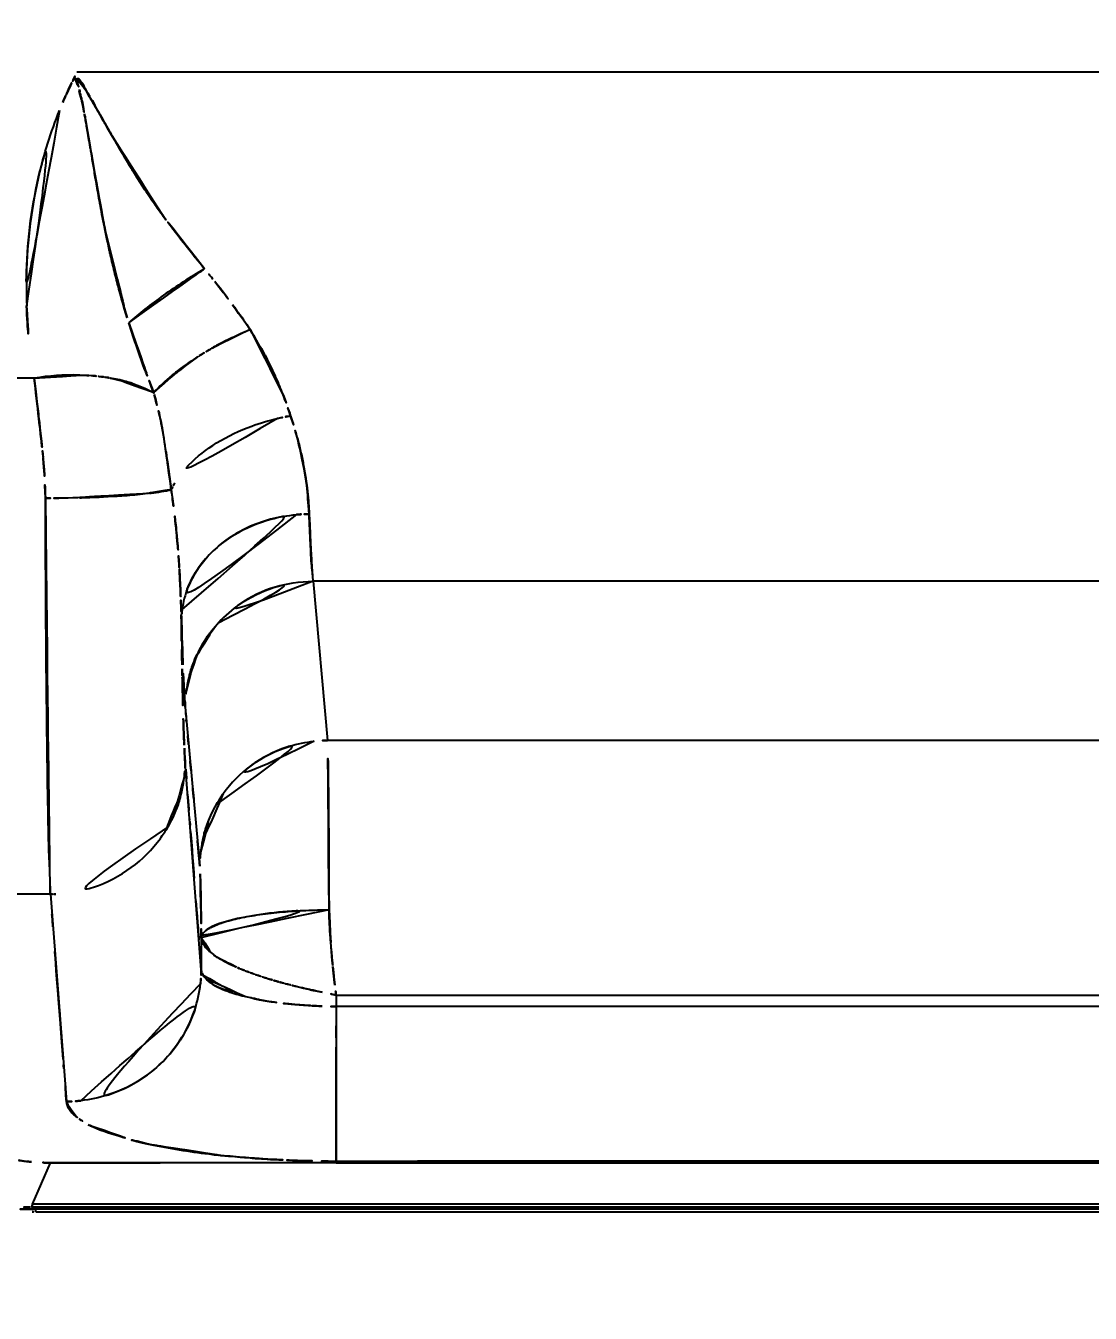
# Model space of a CAD drawing. Extents: x 16296660632 to 16296668616, y -37409619871 to -37409616241.
# Drawn here: x 16296666283.94 to 16296666307.7, y -37409616834.05 to -37409616805.33 of the extents above; entities that cross this region are included whole.
import ezdxf

# ---------------------------------------------------------------- set-up
doc = ezdxf.new("R2010")
doc.units = 0
doc.header["$LTSCALE"] = 10
doc.header["$MEASUREMENT"] = 0
doc.header["$PDMODE"] = 3
doc.header["$PDSIZE"] = -10
doc.layers.get('0').update_dxf_attribs({"linetype": 'CONTINUOUS'})
doc.layers.get('DEFPOINTS').update_dxf_attribs({"linetype": 'CONTINUOUS'})
doc.styles.add('Daelim Dimension', font='')
doc.styles.get('Daelim Dimension').set_extended_font_data('나눔고딕')
doc.dimstyles.new('DEFAULT', dxfattribs={"dimscale": 2, "dimtxt": 2, "dimasz": 2, "dimexe": 0, "dimexo": 2, "dimgap": 1, "dimtad": 1, "dimdec": 1, "dimzin": 9, "dimdsep": 46, "dimtxsty": 'Daelim Dimension', "dimcen": 0.5, "dimclrd": 252, "dimclre": 252, "dimclrt": 3, "dimadec": 1, "dimazin": 0, "dimtfac": 1, "dimtdec": 1, "dimtix": 1, "dimtmove": 0, "dimatfit": 3, "dimfxl": 1, "dimtolj": 1, "dimtzin": 1, "dimlwd": 9, "dimlwe": 9, "dimarcsym": 0})

# ---------------------------------------------------------------- blocks, each defined once
blk = doc.blocks.new('*D16')
at = {"color": 5, "lineweight": 9, "transparency": 16777216}
for p, q in [((16296666467.47109, -37409616640.80376), (16296666467.47109, -37409616937.17432)), ((16296666147.47109, -37409616641.1646), (16296666147.47109, -37409616937.17432)), ((16296666151.47109, -37409616937.17432), (16296666463.47109, -37409616937.17432))]:
    blk.add_line(p, q, dxfattribs=at)
at = {"color": 5, "transparency": 16777216}
for points in [[(16296666151.47109, -37409616936.50766), (16296666151.47109, -37409616937.84099), (16296666147.47109, -37409616937.17432)], [(16296666463.47109, -37409616936.50766), (16296666463.47109, -37409616937.84099), (16296666467.47109, -37409616937.17432)]]:
    blk.add_solid(points, dxfattribs=at)
at = {"layer": 'DEFPOINTS', "color": 0, "transparency": 16777216}
for p in [(16296666467.47109, -37409616636.80376), (16296666147.47109, -37409616637.1646), (16296666467.47109, -37409616937.17432)]:
    blk.add_point(p, dxfattribs=at)
at = {"color": 7, "transparency": 16777216, "insert": (16296666291.23105, -37409616918.8224), "char_height": 30, "attachment_point": 5, "style": 'Daelim Dimension'}
blk.add_mtext('\\A1;320', dxfattribs=at)

msp = doc.modelspace()

# ---------------------------------------------------------------- linework, layer by layer
at = {"linetype": 'Continuous'}
for p, q in [((16296666329.849939, -37409616806.36319), (16296666285.086201, -37409616806.36319)), ((16296666284.133841, -37409616813.190033), (16296666282.01775, -37409616813.190033)), ((16296666324.583429, -37409616817.722748), (16296666290.352659, -37409616817.722748)), ((16296666290.352659, -37409616817.722748), (16296666290.67742, -37409616821.273361)), ((16296666287.501591, -37409616820.530502), (16296666287.826349, -37409616824.081123)), ((16296666324.258671, -37409616821.273361), (16296666290.67742, -37409616821.273361)), ((16296666287.85906, -37409616826.388031), (16296666287.50069, -37409616821.763161)), ((16296666284.492319, -37409616824.703987), (16296666281.818501, -37409616824.703987)), ((16296666284.492319, -37409616824.703987), (16296666284.850691, -37409616829.328873)), ((16296666287.85906, -37409616825.667793), (16296666287.85906, -37409616826.388039)), ((16296666290.86739, -37409616826.953117), (16296666290.86743, -37409616830.660744)), ((16296666290.867399, -37409616826.953117), (16296666324.068661, -37409616826.953117)), ((16296666324.068701, -37409616827.206558), (16296666290.86743, -37409616827.206558)), ((16296666284.48567, -37409616830.696213), (16296666284.08882, -37409616831.620323)), ((16296666330.45042, -37409616830.696213), (16296666284.48567, -37409616830.696213)), ((16296666290.86743, -37409616830.660744), (16296666324.068661, -37409616830.660744)), ((16296666330.847269, -37409616831.620323), (16296666284.08882, -37409616831.620323)), ((16296666284.08882, -37409616831.620323), (16296666284.08882, -37409616831.686394)), ((16296666330.78441, -37409616831.686287), (16296666284.15168, -37409616831.686287)), ((16296666284.15168, -37409616831.686287), (16296666284.16658, -37409616831.734901)), ((16296666284.166149, -37409616831.794739), (16296666284.166149, -37409616831.734901)), ((16296666330.76973, -37409616831.734901), (16296666284.166361, -37409616831.734901)), ((16296666284.166281, -37409616831.790207), (16296666284.16626, -37409616831.794708)), ((16296666284.166281, -37409616831.794708), (16296666330.76981, -37409616831.794708))]:
    msp.add_line(p, q, dxfattribs=at)
for points, start_tangent, end_tangent in [([(16296666285.013281, -37409616806.506218), (16296666285.086201, -37409616806.36319)], (0.446630048, 0.894718727), (0.461795109, 0.886986627)), ([(16296666285.0305, -37409616806.474068), (16296666285.23855, -37409616806.702873)], (0.72901418, -0.684498594), (0.614249179, -0.789112125)), ([(16296666284.9396, -37409616806.661011), (16296666284.697241, -37409616807.215874)], (-0.427792013, -0.903877201), (-0.372499338, -0.928032458)), ([(16296666284.938101, -37409616806.660278), (16296666285.013281, -37409616806.506218)], (0.430432394, 0.902622819), (0.446630048, 0.894718727)), ([(16296666285.0156, -37409616806.504013), (16296666284.9396, -37409616806.661011)], (-0.443591439, -0.89622912), (-0.427792012, -0.903877201)), ([(16296666285.02043, -37409616806.491524), (16296666285.069139, -37409616806.524361), (16296666285.08831, -37409616806.554916), (16296666285.10351, -37409616806.598618), (16296666285.122, -37409616806.670097), (16296666285.14023, -37409616806.747063)], (0.931677105, -0.36328745), (0.224342162, -0.974510438)), ([(16296666285.29283, -37409616806.779411), (16296666285.24243, -37409616806.677803), (16296666285.183109, -37409616806.574638), (16296666285.112049, -37409616806.504883), (16296666285.02043, -37409616806.491524)], (-0.45708318, 0.889423952), (-0.994152193, -0.107988042)), ([(16296666285.188551, -37409616806.969307), (16296666285.0156, -37409616806.504013)], (-0.250422068, 0.968136761), (-0.450815463, 0.892617173)), ([(16296666285.14023, -37409616806.747063), (16296666285.149509, -37409616806.78804), (16296666285.158449, -37409616806.828812)], (0.224342162, -0.974510438), (0.211152977, -0.977453027)), ([(16296666285.23855, -37409616806.702873), (16296666285.294531, -37409616806.778214)], (0.614249179, -0.789112125), (0.578393708, -0.815757757)), ([(16296666284.768471, -37409616807.036591), (16296666284.938101, -37409616806.660278)], (0.391410049, 0.920216373), (0.430432394, 0.902622819)), ([(16296666285.158449, -37409616806.828812), (16296666285.174299, -37409616806.903938), (16296666285.187241, -37409616806.967377), (16296666285.187679, -37409616806.969543)], (0.211152978, -0.977453027), (0.198697954, -0.980060775)), ([(16296666285.187679, -37409616806.969543), (16296666285.20146, -37409616807.037842), (16296666285.21501, -37409616807.10627), (16296666285.22843, -37409616807.175407), (16296666285.242439, -37409616807.248917), (16296666285.25115, -37409616807.295212)], (0.198697954, -0.980060775), (0.184109088, -0.982905816)), ([(16296666285.234631, -37409616807.178543), (16296666285.194851, -37409616806.994186), (16296666285.188551, -37409616806.969307)], (-0.185223017, 0.982696512), (-0.250422068, 0.968136761)), ([(16296666285.59997, -37409616807.312263), (16296666285.55192, -37409616807.229263), (16296666285.50065, -37409616807.141113), (16296666285.448771, -37409616807.052406), (16296666285.396339, -37409616806.962967), (16296666285.3438, -37409616806.872559), (16296666285.29384, -37409616806.78138), (16296666285.29283, -37409616806.779411)], (-0.50033292, 0.865833107), (-0.45708318, 0.889423952)), ([(16296666285.294531, -37409616806.778214), (16296666285.3363, -37409616806.839363), (16296666285.428989, -37409616806.99189)], (0.578393708, -0.815757757), (0.493301243, -0.869858542)), ([(16296666285.428989, -37409616806.99189), (16296666285.60005, -37409616807.31221)], (0.493301243, -0.869858542), (0.469872324, -0.882734388)), ([(16296666284.697241, -37409616807.215874), (16296666284.23035, -37409616808.699013), (16296666283.956181, -37409616810.963341), (16296666283.961519, -37409616811.57476)], (-0.372499338, -0.928032458), (0.03512285, -0.999383002)), ([(16296666285.27479, -37409616807.417618), (16296666285.234631, -37409616807.178543)], (-0.15376098, 0.988108072), (-0.185223017, 0.982696512)), ([(16296666285.25115, -37409616807.295212), (16296666285.25536, -37409616807.317711), (16296666285.267481, -37409616807.383034), (16296666285.27387, -37409616807.417763)], (0.184109088, -0.982905816), (0.180391285, -0.983594929)), ([(16296666285.60005, -37409616807.31221), (16296666285.61097, -37409616807.332657), (16296666285.88652, -37409616807.812729)], (0.469872324, -0.882734388), (0.511442093, -0.859317744)), ([(16296666285.88714, -37409616807.812363), (16296666285.83947, -37409616807.729271), (16296666285.773689, -37409616807.614464), (16296666285.713261, -37409616807.509064), (16296666285.65699, -37409616807.41114), (16296666285.603621, -37409616807.318581), (16296666285.59997, -37409616807.312263)], (-0.497963205, 0.867198158), (-0.50033292, 0.865833107)), ([(16296666283.96496, -37409616811.574654), (16296666283.96212, -37409616810.754311), (16296666284.288601, -37409616808.453171), (16296666284.768471, -37409616807.036591)], (-0.038843392, 0.999245311), (0.391410049, 0.920216373)), ([(16296666285.27387, -37409616807.417763), (16296666285.279079, -37409616807.446259), (16296666285.290449, -37409616807.508858), (16296666285.30187, -37409616807.572456), (16296666285.31365, -37409616807.638687), (16296666285.326059, -37409616807.70919), (16296666285.33938, -37409616807.785637), (16296666285.35387, -37409616807.869614), (16296666285.36978, -37409616807.962677), (16296666285.387341, -37409616808.066406), (16296666285.40683, -37409616808.182373), (16296666285.422951, -37409616808.278679)], (0.180391284, -0.983594929), (0.164983338, -0.986296354)), ([(16296666285.42334, -37409616808.27861), (16296666285.410749, -37409616808.207771), (16296666285.298861, -37409616807.571777), (16296666285.27479, -37409616807.417618)], (-0.173906763, 0.984762122), (-0.15376098, 0.988108072)), ([(16296666285.88652, -37409616807.812729), (16296666285.928619, -37409616807.883453), (16296666286.29241, -37409616808.491173), (16296666286.711241, -37409616809.146477), (16296666286.99287, -37409616809.549431)], (0.511442093, -0.859317744), (0.586149608, -0.810202837)), ([(16296666286.99362, -37409616809.548882), (16296666286.923401, -37409616809.45237), (16296666286.73641, -37409616809.186539), (16296666286.571199, -37409616808.94014), (16296666286.42518, -37409616808.713631), (16296666286.29627, -37409616808.506691), (16296666286.182501, -37409616808.318604), (16296666286.08172, -37409616808.14827), (16296666285.99205, -37409616807.994377), (16296666285.911819, -37409616807.855324), (16296666285.88714, -37409616807.812363)], (-0.591615429, 0.806220308), (-0.497963205, 0.867198159)), ([(16296666285.422951, -37409616808.278679), (16296666285.42856, -37409616808.312233), (16296666285.45289, -37409616808.457657), (16296666285.4802, -37409616808.620293), (16296666285.51099, -37409616808.801758), (16296666285.545891, -37409616809.003532), (16296666285.58572, -37409616809.22702), (16296666285.631371, -37409616809.473503), (16296666285.683861, -37409616809.744186), (16296666285.714899, -37409616809.897102)], (0.164983338, -0.986296354), (0.202099534, -0.979364987)), ([(16296666285.71483, -37409616809.89711), (16296666285.672079, -37409616809.679893), (16296666285.53223, -37409616808.91008), (16296666285.42334, -37409616808.27861)], (-0.197055751, 0.980392284), (-0.173906763, 0.984762122)), ([(16296666286.99287, -37409616809.549431), (16296666287.200569, -37409616809.830147)], (0.586149608, -0.810202837), (0.603027939, -0.797720067)), ([(16296666287.934031, -37409616810.749977), (16296666287.644171, -37409616810.388222), (16296666287.37306, -37409616810.046783), (16296666287.1343, -37409616809.737587), (16296666286.99362, -37409616809.548882)], (-0.625487214, 0.780234417), (-0.591615429, 0.806220308)), ([(16296666285.714899, -37409616809.897102), (16296666285.74498, -37409616810.040741), (16296666285.81595, -37409616810.364151), (16296666285.89879, -37409616810.716026), (16296666285.995781, -37409616811.097702), (16296666286.108919, -37409616811.509811), (16296666286.241079, -37409616811.952133)], (0.202099534, -0.979364987), (0.298877211, -0.954291577)), ([(16296666287.200569, -37409616809.830147), (16296666287.75943, -37409616810.5392), (16296666287.93231, -37409616810.751381)], (0.603027939, -0.797720067), (0.631830285, -0.775106761)), ([(16296666286.000151, -37409616811.127243), (16296666285.85009, -37409616810.524918), (16296666285.71483, -37409616809.897118)], (-0.257868481, 0.966180028), (-0.197055761, 0.980392282)), ([(16296666286.241079, -37409616811.952133), (16296666286.602011, -37409616811.651001), (16296666287.0158, -37409616811.341408), (16296666287.462429, -37409616811.039017), (16296666287.917259, -37409616810.75975), (16296666287.934031, -37409616810.749977)], (0.748163503, 0.66351441), (0.864444026, 0.502729078)), ([(16296666288.08506, -37409616810.940308), (16296666287.934019, -37409616810.749977)], (-0.621960694, 0.783048463), (-0.620512477, 0.784196574)), ([(16296666288.085449, -37409616810.939987), (16296666288.15947, -37409616811.032127)], (0.628000654, -0.778212811), (0.624417806, -0.781090522)), ([(16296666288.399651, -37409616811.340897), (16296666288.299049, -37409616811.211288), (16296666288.08506, -37409616810.940308)], (-0.610174298, 0.792267206), (-0.621960694, 0.783048463)), ([(16296666288.15947, -37409616811.032127), (16296666288.360559, -37409616811.288452), (16296666288.40024, -37409616811.340446)], (0.624417806, -0.781090522), (0.604584357, -0.79654112)), ([(16296666286.20723, -37409616811.844254), (16296666286.088369, -37409616811.446259), (16296666286.000151, -37409616811.127243)], (-0.297182428, 0.954820719), (-0.257868481, 0.966180028)), ([(16296666288.40024, -37409616811.340446), (16296666288.558611, -37409616811.553223)], (0.604584357, -0.79654112), (0.590098401, -0.807331331)), ([(16296666283.961519, -37409616811.57476), (16296666284.133841, -37409616813.190033)], (0.03512285, -0.999383002), (0.177467323, -0.984126694)), ([(16296666288.94787, -37409616812.105049), (16296666288.6467, -37409616811.669662), (16296666288.399651, -37409616811.340897)], (-0.542414872, 0.840110771), (-0.610174298, 0.792267206)), ([(16296666288.558611, -37409616811.553223), (16296666288.947769, -37409616812.104668)], (0.590098401, -0.807331331), (0.566170962, -0.824287839)), ([(16296666286.241039, -37409616811.952164), (16296666286.427641, -37409616812.516197), (16296666286.61282, -37409616813.033173), (16296666286.79743, -37409616813.511299)], (0.300570136, -0.953759715), (0.369079033, -0.929398013)), ([(16296666286.53623, -37409616812.80542), (16296666286.405849, -37409616812.444412), (16296666286.20723, -37409616811.844254)], (-0.346014037, 0.938229336), (-0.297182428, 0.954820719)), ([(16296666288.11392, -37409616812.512787), (16296666288.34491, -37409616812.387032), (16296666288.94787, -37409616812.105049)], (0.869741258, 0.493507998), (0.923737563, 0.383025996)), ([(16296666288.947611, -37409616812.104736), (16296666288.12599, -37409616812.505814), (16296666288.113859, -37409616812.51268)], (-0.923593419, -0.383373442), (-0.86972374, -0.49353887)), ([(16296666288.947769, -37409616812.104668), (16296666289.314119, -37409616812.752357), (16296666289.616211, -37409616813.395752), (16296666289.68531, -37409616813.564903)], (0.523940328, -0.851754972), (0.368049276, -0.929806286)), ([(16296666289.684719, -37409616813.565132), (16296666289.58518, -37409616813.320618), (16296666289.47821, -37409616813.07769), (16296666289.360979, -37409616812.832542), (16296666289.23245, -37409616812.586037), (16296666288.947611, -37409616812.104752)], (-0.364226058, 0.931310571), (-0.540379615, 0.84142134)), ([(16296666287.738461, -37409616812.740952), (16296666287.367941, -37409616813.001572), (16296666286.797319, -37409616813.511307)], (-0.837654277, -0.546200798), (-0.678846103, -0.734280579)), ([(16296666287.738569, -37409616812.741127), (16296666287.85148, -37409616812.669083)], (0.837750726, 0.546052856), (0.848077446, 0.529872291)), ([(16296666287.851379, -37409616812.668907), (16296666287.738461, -37409616812.740952)], (-0.848211728, -0.529657309), (-0.837654277, -0.546200798)), ([(16296666287.85148, -37409616812.669083), (16296666288.03845, -37409616812.556213)], (0.848077446, 0.529872292), (0.863825686, 0.503790814)), ([(16296666288.03838, -37409616812.556091), (16296666287.851379, -37409616812.668907)], (-0.863940249, -0.503594327), (-0.848211728, -0.529657309)), ([(16296666288.03845, -37409616812.556213), (16296666288.11392, -37409616812.512787)], (0.863825686, 0.503790815), (0.869741258, 0.493507998)), ([(16296666288.113859, -37409616812.51268), (16296666288.03838, -37409616812.556091)], (-0.86972374, -0.49353887), (-0.863940249, -0.503594327)), ([(16296666286.7969, -37409616813.511017), (16296666286.53623, -37409616812.80542)], (-0.339199496, 0.940714463), (-0.346014037, 0.938229336)), ([(16296666286.79743, -37409616813.511299), (16296666287.204491, -37409616813.130981), (16296666287.738569, -37409616812.741127)], (0.678995067, 0.734142833), (0.837750726, 0.546052856)), ([(16296666284.133841, -37409616813.190033), (16296666285.123631, -37409616813.120369), (16296666285.30587, -37409616813.127296)], (0.987685594, 0.156451805), (0.998420105, -0.056189801)), ([(16296666284.133841, -37409616813.190033), (16296666284.235741, -37409616814.091599), (16296666284.237631, -37409616814.107803)], (0.106430328, -0.994320162), (0.115684604, -0.993285997)), ([(16296666285.30587, -37409616813.127296), (16296666285.124069, -37409616813.120361), (16296666284.133841, -37409616813.190033)], (-0.998418382, 0.056220414), (-0.987588825, -0.157061491)), ([(16296666285.30587, -37409616813.127296), (16296666285.443081, -37409616813.136993)], (0.998420105, -0.056189802), (0.996391502, -0.084876232)), ([(16296666285.443081, -37409616813.136993), (16296666285.30587, -37409616813.127296)], (-0.996391969, 0.084870751), (-0.998418382, 0.056220414)), ([(16296666285.443081, -37409616813.136993), (16296666285.635361, -37409616813.157478)], (0.996391502, -0.084876233), (0.99184183, -0.127474639)), ([(16296666285.635361, -37409616813.157471), (16296666285.443081, -37409616813.136993)], (-0.991842736, 0.127467592), (-0.996391969, 0.084870751)), ([(16296666285.635361, -37409616813.157478), (16296666285.750271, -37409616813.17382)], (0.99184183, -0.127474639), (0.988028472, -0.154271638)), ([(16296666285.750271, -37409616813.17382), (16296666285.635361, -37409616813.157471)], (-0.988025503, 0.154290652), (-0.991842736, 0.127467592)), ([(16296666285.750271, -37409616813.17382), (16296666285.874611, -37409616813.195183)], (0.988028472, -0.154271638), (0.982854743, -0.184381543)), ([(16296666285.874611, -37409616813.195183), (16296666285.750271, -37409616813.17382)], (-0.982841741, 0.184450841), (-0.988025503, 0.154290653)), ([(16296666285.874611, -37409616813.195183), (16296666286.04249, -37409616813.230423), (16296666286.7969, -37409616813.511017)], (0.982854743, -0.184381544), (0.873669263, -0.486520318)), ([(16296666286.7964, -37409616813.511276), (16296666286.04281, -37409616813.230522), (16296666285.874611, -37409616813.195183)], (-0.873214417, 0.48733621), (-0.982841741, 0.18445084)), ([(16296666284.237539, -37409616814.107811), (16296666284.133841, -37409616813.190033)], (-0.113693491, 0.993515873), (-0.11552504, 0.993304568)), ([(16296666286.797319, -37409616813.511307), (16296666286.808809, -37409616813.554573)], (0.257035046, -0.966402082), (0.256650551, -0.966504265)), ([(16296666286.808809, -37409616813.554573), (16296666286.962049, -37409616814.179237)], (0.256650552, -0.966504265), (0.205451822, -0.978667231)), ([(16296666289.68531, -37409616813.564903), (16296666289.853661, -37409616814.031372)], (0.368049276, -0.929806286), (0.309993542, -0.950738662)), ([(16296666286.962469, -37409616814.179153), (16296666286.7964, -37409616813.511276)], (-0.1952421, 0.980755078), (-0.29537993, 0.95537987)), ([(16296666289.853649, -37409616814.031372), (16296666289.684719, -37409616813.565132)], (-0.317513088, 0.94825389), (-0.364226058, 0.93131057)), ([(16296666284.237631, -37409616814.107803), (16296666284.293171, -37409616814.596046)], (0.115684604, -0.993285997), (0.107543376, -0.994200393)), ([(16296666284.29323, -37409616814.596039), (16296666284.23941, -37409616814.124153), (16296666284.237539, -37409616814.107811)], (-0.108844387, 0.994058801), (-0.113693491, 0.993515873)), ([(16296666286.962049, -37409616814.179237), (16296666286.96612, -37409616814.19873), (16296666286.98699, -37409616814.303871)], (0.205451823, -0.978667231), (0.187273199, -0.982307869)), ([(16296666286.986441, -37409616814.303978), (16296666286.983879, -37409616814.290199), (16296666286.962469, -37409616814.179153)], (-0.182204232, 0.983260707), (-0.1952421, 0.980755078)), ([(16296666289.56007, -37409616814.089043), (16296666288.98756, -37409616814.258629), (16296666288.20265, -37409616814.636597), (16296666287.582529, -37409616815.12674), (16296666287.26708, -37409616815.532753)], (-0.974718645, -0.223435815), (-0.510005259, -0.860171283)), ([(16296666289.56008, -37409616814.089104), (16296666289.853649, -37409616814.03138)], (0.974679691, 0.223605681), (0.986789056, 0.162010369)), ([(16296666289.85363, -37409616814.03138), (16296666289.56007, -37409616814.089043)], (-0.986825043, -0.16179102), (-0.974718645, -0.223435815)), ([(16296666289.853661, -37409616814.031372), (16296666290.01263, -37409616814.561371)], (0.313214812, -0.949682305), (0.258310805, -0.966061866)), ([(16296666290.01236, -37409616814.561447), (16296666289.853479, -37409616814.031433)], (-0.256561718, 0.96652785), (-0.316558587, 0.94857296)), ([(16296666286.98699, -37409616814.303871), (16296666287.08646, -37409616814.928307), (16296666287.19063, -37409616815.676727)], (0.1872732, -0.982307869), (0.142121023, -0.989849289)), ([(16296666284.293171, -37409616814.596046), (16296666284.32822, -37409616814.94416)], (0.107543376, -0.994200393), (0.091377986, -0.99581628)), ([(16296666284.32843, -37409616814.944153), (16296666284.29323, -37409616814.596039)], (-0.090245224, 0.995919575), (-0.108844387, 0.994058801)), ([(16296666287.190611, -37409616815.676743), (16296666287.0989, -37409616815.019577), (16296666286.986441, -37409616814.303978)], (-0.152448908, 0.988311353), (-0.182204232, 0.983260707)), ([(16296666290.01263, -37409616814.561371), (16296666290.08057, -37409616814.834663), (16296666290.15856, -37409616815.221413)], (0.258310805, -0.966061866), (0.172657805, -0.984981869)), ([(16296666290.15863, -37409616815.221397), (16296666290.1563, -37409616815.208321), (16296666290.100349, -37409616814.925919), (16296666290.031019, -37409616814.633011), (16296666290.01236, -37409616814.561447)], (-0.174319103, 0.984689215), (-0.256561718, 0.96652785)), ([(16296666284.32822, -37409616814.94416), (16296666284.332769, -37409616814.994583)], (0.091377987, -0.99581628), (0.088324256, -0.996091776)), ([(16296666284.332899, -37409616814.994583), (16296666284.32843, -37409616814.944153)], (-0.08650592, 0.996251337), (-0.090245225, 0.995919575)), ([(16296666284.332769, -37409616814.994583), (16296666284.3398, -37409616815.076286)], (0.088324257, -0.996091776), (0.083069423, -0.996543763)), ([(16296666284.339741, -37409616815.076302), (16296666284.33503, -37409616815.01931), (16296666284.332899, -37409616814.994583)], (-0.080088997, 0.996787717), (-0.086505919, 0.996251337)), ([(16296666284.3398, -37409616815.076286), (16296666284.380581, -37409616815.870712)], (0.083069423, -0.996543763), (0.013928453, -0.999902994)), ([(16296666284.380581, -37409616815.870842), (16296666284.339741, -37409616815.076302)], (-0.02478921, 0.9996927), (-0.080088996, 0.996787717)), ([(16296666290.15856, -37409616815.221413), (16296666290.212061, -37409616815.570808), (16296666290.21327, -37409616815.58004)], (0.172657805, -0.984981869), (0.129431461, -0.991588371)), ([(16296666290.21323, -37409616815.580048), (16296666290.19982, -37409616815.480202), (16296666290.15863, -37409616815.221397)], (-0.12644747, 0.991973305), (-0.174319104, 0.984689215)), ([(16296666287.19063, -37409616815.676727), (16296666287.267139, -37409616815.532791)], (0.425848529, 0.904794469), (0.510149348, 0.860085835)), ([(16296666287.26708, -37409616815.532753), (16296666287.19059, -37409616815.676727)], (-0.51000526, -0.860171283), (-0.42561553, -0.904904095)), ([(16296666290.21327, -37409616815.58004), (16296666290.26643, -37409616816.221268)], (0.129431461, -0.991588371), (0.026154597, -0.99965791)), ([(16296666290.266251, -37409616816.221268), (16296666290.23192, -37409616815.740639), (16296666290.21323, -37409616815.580048)], (-0.036732117, 0.999325148), (-0.12644747, 0.991973305)), ([(16296666284.380581, -37409616815.870712), (16296666284.682541, -37409616815.867508)], (0.99997458, 0.007130107), (0.999896912, 0.014358464)), ([(16296666284.380581, -37409616815.870697), (16296666284.391911, -37409616818.310417), (16296666284.40991, -37409616820.541977), (16296666284.4338, -37409616822.424362), (16296666284.461981, -37409616823.841911), (16296666284.490669, -37409616824.672707)], (0.003051042, -0.999995346), (0.052179454, -0.998637724)), ([(16296666284.682541, -37409616815.867882), (16296666284.380581, -37409616815.870697)], (-0.999900866, -0.014080415), (-0.999989374, -0.004609918)), ([(16296666284.682541, -37409616815.867508), (16296666285.520281, -37409616815.844467), (16296666286.036249, -37409616815.816566), (16296666286.490129, -37409616815.780144), (16296666286.55669, -37409616815.773499)], (0.999896912, 0.014358464), (0.994741723, 0.102415351)), ([(16296666286.55666, -37409616815.773232), (16296666286.0861, -37409616815.81321), (16296666285.27494, -37409616815.853844), (16296666284.682541, -37409616815.867882)], (-0.994774311, -0.102098334), (-0.999900866, -0.014080415)), ([(16296666286.55669, -37409616815.773499), (16296666286.864361, -37409616815.736504), (16296666287.14558, -37409616815.687332), (16296666287.190611, -37409616815.676743)], (0.994741723, 0.102415351), (0.970924112, 0.239387485)), ([(16296666287.190531, -37409616815.676773), (16296666286.74398, -37409616815.752441), (16296666286.55666, -37409616815.773232)], (-0.970328915, -0.241788745), (-0.994774311, -0.102098334)), ([(16296666287.19059, -37409616815.676727), (16296666287.30739, -37409616816.644897)], (0.13375092, -0.99101498), (0.098965299, -0.995090885)), ([(16296666287.30781, -37409616816.644859), (16296666287.190531, -37409616815.676773)], (-0.095930171, 0.995388066), (-0.145884779, 0.989301588)), ([(16296666289.981359, -37409616816.235672), (16296666289.414869, -37409616816.336746), (16296666288.590599, -37409616816.687607), (16296666287.937349, -37409616817.242378), (16296666287.547079, -37409616817.898857), (16296666287.432289, -37409616818.354179)], (-0.995766286, -0.091921183), (-0.131174657, -0.991359274)), ([(16296666289.981359, -37409616816.235657), (16296666290.26643, -37409616816.221268)], (0.995774202, 0.091835384), (0.999960238, 0.008917563)), ([(16296666290.26643, -37409616816.221268), (16296666289.981359, -37409616816.235672)], (-0.999960231, -0.008918283), (-0.995766286, -0.091921183)), ([(16296666290.26643, -37409616816.221268), (16296666290.294399, -37409616816.883499), (16296666290.323191, -37409616817.384613), (16296666290.352659, -37409616817.722748)], (0.037211725, -0.999307404), (0.116983591, -0.993133848)), ([(16296666287.432131, -37409616818.354156), (16296666287.4814, -37409616818.103722), (16296666287.654209, -37409616817.661072), (16296666287.916439, -37409616817.267181), (16296666288.25724, -37409616816.925812), (16296666288.667641, -37409616816.64193), (16296666289.141701, -37409616816.422981), (16296666289.6749, -37409616816.277969), (16296666289.981359, -37409616816.235657)], (0.130263114, 0.991479461), (0.995774202, 0.091835384)), ([(16296666290.352659, -37409616817.722748), (16296666290.3232, -37409616817.386269), (16296666290.29418, -37409616816.880913), (16296666290.26643, -37409616816.221268)], (-0.117177433, 0.993110995), (-0.036746676, 0.999324613)), ([(16296666284.490641, -37409616824.672707), (16296666284.46283, -37409616823.842453), (16296666284.4359, -37409616822.426292), (16296666284.412279, -37409616820.543648), (16296666284.393141, -37409616818.311943), (16296666284.380581, -37409616815.870842)], (-0.052432463, 0.998624472), (-0.003714627, 0.999993101)), ([(16296666287.30739, -37409616816.644897), (16296666287.323681, -37409616816.817177)], (0.098965298, -0.995090885), (0.089429823, -0.995993126)), ([(16296666287.323709, -37409616816.817177), (16296666287.31424, -37409616816.71273), (16296666287.30781, -37409616816.644859)], (-0.087875807, 0.996131438), (-0.095930171, 0.995388066)), ([(16296666287.323681, -37409616816.817177), (16296666287.36483, -37409616817.357147)], (0.089429823, -0.995993126), (0.063531107, -0.997979859)), ([(16296666287.364799, -37409616817.357162), (16296666287.323709, -37409616816.817177)], (-0.064242159, 0.997934339), (-0.087875807, 0.996131438)), ([(16296666287.36483, -37409616817.357147), (16296666287.37385, -37409616817.505989)], (0.063531107, -0.997979859), (0.057452112, -0.998348263)), ([(16296666287.37392, -37409616817.505981), (16296666287.364799, -37409616817.357162)], (-0.058155514, 0.998307536), (-0.064242159, 0.997934339)), ([(16296666287.37385, -37409616817.505989), (16296666287.38068, -37409616817.629807), (16296666287.3815, -37409616817.645477)], (0.057452113, -0.998348263), (0.052166458, -0.998638403)), ([(16296666287.381651, -37409616817.64547), (16296666287.37392, -37409616817.505981)], (-0.052617566, 0.998614736), (-0.058155514, 0.998307536)), ([(16296666287.3815, -37409616817.645477), (16296666287.395161, -37409616817.936363)], (0.052166458, -0.998638403), (0.041754466, -0.999127902)), ([(16296666287.395361, -37409616817.936363), (16296666287.383961, -37409616817.690033), (16296666287.381651, -37409616817.64547)], (-0.041648933, 0.999132307), (-0.052617566, 0.998614736)), ([(16296666287.395161, -37409616817.936363), (16296666287.40731, -37409616818.273918)], (0.041754466, -0.999127902), (0.030313067, -0.999540453)), ([(16296666288.24958, -37409616818.639107), (16296666288.71871, -37409616818.233467), (16296666289.511709, -37409616817.850082), (16296666290.352659, -37409616817.722748)], (0.681003301, 0.732280345), (0.999994456, 0.00332993)), ([(16296666290.352659, -37409616817.722748), (16296666289.474581, -37409616817.861732), (16296666288.70503, -37409616818.242973), (16296666288.264179, -37409616818.623497)], (-0.999994455, -0.003330058), (-0.686474497, -0.72715388)), ([(16296666287.407431, -37409616818.273911), (16296666287.395361, -37409616817.936363)], (-0.030009031, 0.999549628), (-0.041648932, 0.999132307)), ([(16296666287.40731, -37409616818.273918), (16296666287.415359, -37409616818.59359)], (0.030313067, -0.999540453), (0.020112015, -0.999797733)), ([(16296666287.415421, -37409616818.594147), (16296666287.407431, -37409616818.273911)], (-0.020047224, 0.999799034), (-0.030009031, 0.999549628)), ([(16296666287.415359, -37409616818.59359), (16296666287.432131, -37409616818.354156)], (0.008557541, 0.999963384), (0.130263114, 0.991479461)), ([(16296666287.432289, -37409616818.354179), (16296666287.415359, -37409616818.59359)], (-0.131174657, -0.991359274), (-0.008565562, -0.999963315)), ([(16296666287.415359, -37409616818.59359), (16296666287.443159, -37409616819.445961), (16296666287.46213, -37409616819.89592)], (0.028497095, -0.999593875), (0.047098108, -0.998890268)), ([(16296666287.415371, -37409616818.594093), (16296666287.41667, -37409616818.684883)], (0.014158276, -0.999899767), (0.014345368, -0.9998971)), ([(16296666287.41666, -37409616818.684883), (16296666287.415421, -37409616818.594147)], (-0.013861375, 0.999903927), (-0.013582287, 0.999907756)), ([(16296666287.41667, -37409616818.684883), (16296666287.432699, -37409616819.67588)], (0.014345368, -0.9998971), (0.018717607, -0.99982481)), ([(16296666287.740379, -37409616819.409218), (16296666288.051451, -37409616818.877029), (16296666288.24958, -37409616818.639107)], (0.406457038, 0.913669895), (0.681003301, 0.732280345)), ([(16296666288.249571, -37409616818.639099), (16296666288.073389, -37409616818.847908), (16296666287.764351, -37409616819.356697)], (-0.680992258, -0.732290615), (-0.425272138, -0.905065527)), ([(16296666287.43095, -37409616819.585907), (16296666287.41666, -37409616818.684883)], (-0.018365577, 0.999831339), (-0.013861375, 0.999903927)), ([(16296666287.448891, -37409616819.585457), (16296666287.415371, -37409616818.594093)], (-0.038426638, 0.999261424), (-0.034920258, 0.999390102)), ([(16296666287.764351, -37409616819.356697), (16296666287.65144, -37409616819.635353), (16296666287.51753, -37409616820.237167)], (-0.425272138, -0.905065527), (-0.107565759, -0.994197972)), ([(16296666287.432699, -37409616819.67588), (16296666287.44072, -37409616820.074127)], (0.018717607, -0.99982481), (0.021677484, -0.999765016)), ([(16296666287.462021, -37409616819.89592), (16296666287.448891, -37409616819.585457)], (-0.046654575, 0.998911082), (-0.038426638, 0.999261424)), ([(16296666287.51749, -37409616820.23716), (16296666287.63319, -37409616819.690323), (16296666287.740379, -37409616819.409218)], (0.107383143, 0.994217713), (0.406457038, 0.913669895)), ([(16296666287.44079, -37409616820.074127), (16296666287.439819, -37409616820.029648), (16296666287.43095, -37409616819.585907)], (-0.022121237, 0.999755295), (-0.018365577, 0.999831339)), ([(16296666287.46213, -37409616819.89592), (16296666287.47208, -37409616820.095459), (16296666287.501591, -37409616820.530502)], (0.047098108, -0.998890268), (0.091055646, -0.995845806)), ([(16296666287.50071, -37409616820.522247), (16296666287.49885, -37409616820.499634), (16296666287.49015, -37409616820.388672), (16296666287.48181, -37409616820.264183), (16296666287.473869, -37409616820.128906), (16296666287.462021, -37409616819.89592)], (-0.081897968, 0.996640719), (-0.046654575, 0.998911082)), ([(16296666287.44072, -37409616820.074127), (16296666287.442051, -37409616820.134888), (16296666287.44442, -37409616820.239326)], (0.021677485, -0.999765016), (0.023124608, -0.99973259)), ([(16296666287.444571, -37409616820.239326), (16296666287.44079, -37409616820.074127)], (-0.023579369, 0.999721968), (-0.022121237, 0.999755295)), ([(16296666287.44442, -37409616820.239326), (16296666287.462219, -37409616820.90387)], (0.023124608, -0.99973259), (0.030980741, -0.999519982)), ([(16296666287.470289, -37409616821.153976), (16296666287.468901, -37409616821.111504), (16296666287.444571, -37409616820.239326)], (-0.0331902, 0.999449054), (-0.023579369, 0.999721968)), ([(16296666287.501591, -37409616820.530502), (16296666287.51749, -37409616820.23716)], (0.00031024, 0.999999952), (0.107383142, 0.994217713)), ([(16296666287.51874, -37409616820.735847), (16296666287.50071, -37409616820.522247)], (-0.086192315, 0.996278518), (-0.081897968, 0.996640719)), ([(16296666287.52947, -37409616820.858414), (16296666287.51874, -37409616820.735847)], (-0.088259824, 0.996097487), (-0.086192314, 0.996278518)), ([(16296666287.462219, -37409616820.90387), (16296666287.47044, -37409616821.153976)], (0.030980741, -0.999519982), (0.034791065, -0.999394608)), ([(16296666287.57604, -37409616821.3657), (16296666287.52947, -37409616820.858414)], (-0.093739274, 0.99559678), (-0.088259824, 0.996097487)), ([(16296666287.47044, -37409616821.153976), (16296666287.47151, -37409616821.184341), (16296666287.4821, -37409616821.448372)], (0.034791065, -0.999394608), (0.047500204, -0.998871228)), ([(16296666287.4786, -37409616821.379509), (16296666287.470289, -37409616821.153976)], (-0.041894242, 0.999122051), (-0.0331902, 0.999449054)), ([(16296666288.19651, -37409616822.701408), (16296666288.35113, -37409616822.461922), (16296666288.965349, -37409616821.839928), (16296666289.766109, -37409616821.423233), (16296666290.37851, -37409616821.289902)], (0.49893056, 0.866641965), (0.994291333, 0.106699318)), ([(16296666290.3785, -37409616821.289871), (16296666289.82114, -37409616821.405434), (16296666288.99395, -37409616821.819023), (16296666288.34153, -37409616822.475349)], (-0.994306952, -0.106553675), (-0.579720024, -0.814815742)), ([(16296666290.67742, -37409616821.273361), (16296666290.3785, -37409616821.289871)], (-0.999994455, -0.003330058), (-0.994306954, -0.106553651)), ([(16296666287.48785, -37409616821.569992), (16296666287.4786, -37409616821.379509)], (-0.05617278, 0.998421063), (-0.041894242, 0.999122051)), ([(16296666287.4821, -37409616821.448372), (16296666287.487, -37409616821.543457), (16296666287.48851, -37409616821.569946)], (0.047500204, -0.998871228), (0.058268904, -0.998300924)), ([(16296666287.48851, -37409616821.569946), (16296666287.512409, -37409616821.914391)], (0.058268905, -0.998300924), (0.075352184, -0.997156983)), ([(16296666287.50065, -37409616821.763107), (16296666287.48785, -37409616821.569992)], (-0.077135111, 0.997020649), (-0.05617278, 0.998421063)), ([(16296666287.63131, -37409616821.94873), (16296666287.57604, -37409616821.3657)], (-0.093912416, 0.995580463), (-0.093739274, 0.99559678)), ([(16296666290.710131, -37409616825.051193), (16296666290.70484, -37409616823.731133), (16296666290.697029, -37409616822.583443), (16296666290.687559, -37409616821.738632), (16296666290.67742, -37409616821.273361)], (-0.00284859, 0.999995943), (-0.038387121, 0.999262943)), ([(16296666287.48279, -37409616822.077766), (16296666287.50065, -37409616821.763107)], (0.111621916, 0.993750747), (0.000989523, 0.99999951)), ([(16296666287.50069, -37409616821.763161), (16296666287.48287, -37409616822.077782)], (-0.000936823, -0.999999561), (-0.111483025, -0.993766338)), ([(16296666287.512409, -37409616821.914391), (16296666287.555691, -37409616822.475471)], (0.075352184, -0.997156983), (0.077879298, -0.996962795)), ([(16296666287.48287, -37409616822.077782), (16296666287.353769, -37409616822.666054), (16296666287.109579, -37409616823.207581)], (-0.111483025, -0.993766338), (-0.501889007, -0.864932035)), ([(16296666287.69026, -37409616822.583519), (16296666287.63131, -37409616821.94873)], (-0.091291486, 0.995824214), (-0.093912416, 0.995580463)), ([(16296666287.07341, -37409616823.267921), (16296666287.342039, -37409616822.700279), (16296666287.48279, -37409616822.077766)], (0.522531938, 0.852619712), (0.111621917, 0.993750747)), ([(16296666287.555691, -37409616822.475471), (16296666287.578979, -37409616822.773537), (16296666287.59804, -37409616823.018677)], (0.077879298, -0.996962795), (0.077313157, -0.997006858)), ([(16296666288.34153, -37409616822.475349), (16296666287.953501, -37409616823.254929), (16296666287.84161, -37409616823.793747)], (-0.579720024, -0.814815742), (-0.105220948, -0.994448869)), ([(16296666287.59804, -37409616823.018677), (16296666287.6031, -37409616823.084023)], (0.077313157, -0.997006858), (0.077236311, -0.997012814)), ([(16296666287.6031, -37409616823.084023), (16296666287.620199, -37409616823.304993)], (0.077236311, -0.997012814), (0.07709193, -0.997023989)), ([(16296666287.826349, -37409616824.081123), (16296666287.69026, -37409616822.583519)], (-0.091102546, 0.995841517), (-0.091291486, 0.995824214)), ([(16296666287.841631, -37409616823.793747), (16296666287.9652, -37409616823.218613), (16296666288.19651, -37409616822.701408)], (0.105337932, 0.994436484), (0.49893056, 0.866641965)), ([(16296666287.109579, -37409616823.207581), (16296666286.9464, -37409616823.458366), (16296666286.29826, -37409616824.109894), (16296666285.453501, -37409616824.546547), (16296666284.613899, -37409616824.701088)], (-0.501889007, -0.864932035), (-0.999043904, -0.043718168)), ([(16296666287.620199, -37409616823.304993), (16296666287.639111, -37409616823.549561), (16296666287.687691, -37409616824.176422), (16296666287.740219, -37409616824.854424)], (0.07709193, -0.997023989), (0.077247917, -0.997011915)), ([(16296666287.84161, -37409616823.793747), (16296666287.826349, -37409616824.081123)], (-0.105220948, -0.994448869), (-0.00031024, -0.999999952)), ([(16296666287.83634, -37409616824.248199), (16296666287.83987, -37409616824.381363), (16296666287.85148, -37409616824.946182), (16296666287.854679, -37409616825.171707)], (0.035439214, -0.999371834), (0.011995764, -0.999928048)), ([(16296666287.85461, -37409616825.171707), (16296666287.851391, -37409616824.935966), (16296666287.83996, -37409616824.38179), (16296666287.83605, -37409616824.248207)], (-0.011746777, 0.999931004), (-0.037417171, 0.999299732)), ([(16296666284.490669, -37409616824.672707), (16296666284.492319, -37409616824.703773)], (0.052179454, -0.998637724), (0.05408561, -0.998536302)), ([(16296666284.492319, -37409616824.703987), (16296666284.490641, -37409616824.672707)], (-0.054517387, 0.998512821), (-0.052432468, 0.998624472)), ([(16296666284.492319, -37409616824.703773), (16296666284.61389, -37409616824.700867)], (0.999992296, 0.003925237), (0.99904501, 0.043692876)), ([(16296666284.613899, -37409616824.701088), (16296666284.492319, -37409616824.703987)], (-0.999043904, -0.043718168), (-0.999992312, -0.003921124)), ([(16296666287.740219, -37409616824.854424), (16296666287.79719, -37409616825.589607), (16296666287.8379, -37409616826.114861)], (0.077247917, -0.997011915), (0.077256333, -0.997011263)), ([(16296666284.54862, -37409616825.430573), (16296666284.492319, -37409616824.703987)], (-0.077245417, 0.997012109), (-0.077257009, 0.997011211)), ([(16296666287.85906, -37409616825.667801), (16296666288.00156, -37409616825.486656), (16296666288.424761, -37409616825.310371), (16296666289.09013, -37409616825.169319), (16296666289.877029, -37409616825.083107), (16296666290.710131, -37409616825.051193)], (0.075483897, 0.997147021), (0.999979044, 0.006473927)), ([(16296666290.710131, -37409616825.051193), (16296666290.19615, -37409616825.064468), (16296666289.670219, -37409616825.099777), (16296666289.16371, -37409616825.158371), (16296666288.71031, -37409616825.238724), (16296666288.33989, -37409616825.336517), (16296666288.072321, -37409616825.445343), (16296666287.9797, -37409616825.501617), (16296666287.91411, -37409616825.557983), (16296666287.87451, -37409616825.613579), (16296666287.85906, -37409616825.667801)], (-0.999979045, -0.006473778), (-0.075481098, -0.997147233)), ([(16296666290.710131, -37409616825.051178), (16296666290.741131, -37409616825.682877), (16296666290.772051, -37409616826.087288)], (0.032416097, -0.99947446), (0.086773303, -0.996228083)), ([(16296666290.77203, -37409616826.087303), (16296666290.76465, -37409616826.009697), (16296666290.75387, -37409616825.890541), (16296666290.743799, -37409616825.771103), (16296666290.72669, -37409616825.53154), (16296666290.714951, -37409616825.291443), (16296666290.71022, -37409616825.051193)], (-0.096260638, 0.995356162), (-0.002808137, 0.999996057)), ([(16296666287.854679, -37409616825.171707), (16296666287.85906, -37409616825.667801)], (0.011995764, -0.999928048), (0.006782229, -0.999977)), ([(16296666287.85906, -37409616825.667793), (16296666287.85461, -37409616825.171707)], (-0.007067792, 0.999975023), (-0.011746777, 0.999931004)), ([(16296666284.776461, -37409616828.382736), (16296666284.74399, -37409616827.95182), (16296666284.693439, -37409616827.299454), (16296666284.648849, -37409616826.724052), (16296666284.600691, -37409616826.102509), (16296666284.54862, -37409616825.430573)], (-0.078099923, 0.996945536), (-0.077245417, 0.997012109)), ([(16296666287.85906, -37409616825.667801), (16296666288.022511, -37409616825.963074), (16296666288.138901, -37409616826.062523)], (0.058348506, -0.998296275), (0.80247874, -0.596680712)), ([(16296666287.880819, -37409616825.761864), (16296666287.85906, -37409616825.667793)], (-0.37206953, 0.928204862), (-0.058007105, 0.99831617)), ([(16296666288.132389, -37409616826.052017), (16296666288.018681, -37409616825.953613), (16296666287.880819, -37409616825.761864)], (-0.796095481, 0.605171038), (-0.37206953, 0.928204862)), ([(16296666287.8379, -37409616826.114861), (16296666287.85906, -37409616826.388031)], (0.077256333, -0.997011263), (0.077257148, -0.9970112)), ([(16296666288.138901, -37409616826.062523), (16296666288.465139, -37409616826.250076), (16296666288.66824, -37409616826.341782)], (0.80247874, -0.596680712), (0.919377412, -0.393376632)), ([(16296666288.648939, -37409616826.332977), (16296666288.45048, -37409616826.240929), (16296666288.141569, -37409616826.058937)], (-0.916278625, 0.400541484), (-0.801514032, 0.597975967)), ([(16296666290.772051, -37409616826.087288), (16296666290.79347, -37409616826.317337)], (0.086773302, -0.996228083), (0.098685008, -0.995118721)), ([(16296666290.79283, -37409616826.293198), (16296666290.788059, -37409616826.247459), (16296666290.77606, -37409616826.128647), (16296666290.77203, -37409616826.087303)], (-0.104384455, 0.994537021), (-0.096260638, 0.995356162)), ([(16296666287.841471, -37409616826.700523), (16296666287.85906, -37409616826.388031)], (0.110816228, 0.993840915), (0.000936765, 0.999999561)), ([(16296666287.859079, -37409616826.388039), (16296666287.841499, -37409616826.700523)], (-0.000938073, -0.99999956), (-0.110745766, -0.993848769)), ([(16296666287.85906, -37409616826.388039), (16296666287.901079, -37409616826.510834)], (0.062530447, -0.998043057), (0.526811154, -0.849982358)), ([(16296666287.900949, -37409616826.510902), (16296666287.859079, -37409616826.388039)], (-0.524659374, 0.851312247), (-0.063166047, 0.998003031)), ([(16296666287.901079, -37409616826.510834), (16296666288.02006, -37409616826.641869), (16296666288.45417, -37409616826.870407), (16296666288.819839, -37409616826.98262)], (0.526811154, -0.849982358), (0.967240283, -0.25386263)), ([(16296666288.819851, -37409616826.982567), (16296666288.454679, -37409616826.871193), (16296666288.020081, -37409616826.642647), (16296666287.900949, -37409616826.510902)], (-0.967602779, 0.252477449), (-0.524659374, 0.851312247)), ([(16296666288.66824, -37409616826.341782), (16296666288.7897, -37409616826.392174)], (0.919377412, -0.393376632), (0.927745362, -0.373213804)), ([(16296666288.789709, -37409616826.392143), (16296666288.648939, -37409616826.332977)], (-0.92712648, 0.374748568), (-0.916278625, 0.400541484)), ([(16296666288.7897, -37409616826.392174), (16296666288.885441, -37409616826.429787)], (0.927745362, -0.373213804), (0.933643475, -0.358203658)), ([(16296666288.88542, -37409616826.429863), (16296666288.789709, -37409616826.392143)], (-0.933442826, 0.358726206), (-0.92712648, 0.374748568)), ([(16296666288.885441, -37409616826.429787), (16296666288.987711, -37409616826.468063)], (0.933643476, -0.358203658), (0.939337409, -0.342994507)), ([(16296666288.98768, -37409616826.468147), (16296666288.88542, -37409616826.429863)], (-0.939373928, 0.342894479), (-0.933442826, 0.358726207)), ([(16296666288.987711, -37409616826.468063), (16296666289.124649, -37409616826.516479)], (0.939337409, -0.342994507), (0.946089049, -0.323906639)), ([(16296666289.12463, -37409616826.516541), (16296666289.113359, -37409616826.512672), (16296666288.98768, -37409616826.468147)], (-0.946164795, 0.323685312), (-0.939373928, 0.342894479)), ([(16296666289.124649, -37409616826.516479), (16296666289.13526, -37409616826.520103), (16296666289.28594, -37409616826.569717)], (0.94608905, -0.323906638), (0.952900898, -0.303281848)), ([(16296666289.285931, -37409616826.569763), (16296666289.12463, -37409616826.516541)], (-0.952908149, 0.303259063), (-0.946164795, 0.323685312)), ([(16296666289.28594, -37409616826.569717), (16296666289.38236, -37409616826.59977)], (0.952900898, -0.303281848), (0.956436697, -0.291939797)), ([(16296666289.382351, -37409616826.599823), (16296666289.285931, -37409616826.569763)], (-0.956424757, 0.29197891), (-0.952908149, 0.303259063)), ([(16296666290.79347, -37409616826.317337), (16296666290.867399, -37409616826.953117)], (0.098685008, -0.995118721), (0.13270734, -0.991155266)), ([(16296666290.84148, -37409616826.731133), (16296666290.813471, -37409616826.484337), (16296666290.79283, -37409616826.293198)], (-0.114965167, 0.993369524), (-0.104384455, 0.994537021)), ([(16296666287.841499, -37409616826.700523), (16296666287.712111, -37409616827.291054), (16296666287.30468, -37409616828.083382), (16296666286.656601, -37409616828.734779), (16296666285.811911, -37409616829.171387), (16296666285.17127, -37409616829.310753)], (-0.110745771, -0.993848768), (-0.994133128, -0.108163409)), ([(16296666289.38236, -37409616826.59977), (16296666289.535, -37409616826.644913)], (0.956436697, -0.291939797), (0.961300077, -0.275503471)), ([(16296666289.534981, -37409616826.644958), (16296666289.382351, -37409616826.599823)], (-0.961284074, 0.275559302), (-0.956424757, 0.29197891)), ([(16296666289.535, -37409616826.644913), (16296666289.662939, -37409616826.680679)], (0.961300077, -0.275503471), (0.964751802, -0.263161474)), ([(16296666289.66293, -37409616826.680733), (16296666289.534981, -37409616826.644958)], (-0.964752402, 0.263159273), (-0.961284074, 0.275559302)), ([(16296666289.662939, -37409616826.680679), (16296666289.786819, -37409616826.713707)], (0.964751802, -0.263161474), (0.967607943, -0.252457658)), ([(16296666289.78681, -37409616826.713768), (16296666289.66293, -37409616826.680733)], (-0.967638492, 0.252340541), (-0.964752402, 0.263159273)), ([(16296666289.786819, -37409616826.713707), (16296666289.953461, -37409616826.75602)], (0.967607943, -0.252457658), (0.97077621, -0.239986561)), ([(16296666289.9438, -37409616826.753639), (16296666289.78681, -37409616826.713768)], (-0.97069675, 0.240307759), (-0.967638492, 0.252340541)), ([(16296666289.953461, -37409616826.75602), (16296666290.86743, -37409616826.953133)], (0.97077621, -0.239986561), (0.983040532, -0.183388422)), ([(16296666290.55451, -37409616826.891533), (16296666289.9438, -37409616826.753639)], (-0.979473759, 0.201571713), (-0.97069675, 0.240307759)), ([(16296666290.86743, -37409616826.953133), (16296666290.84148, -37409616826.731133)], (-0.116860878, 0.993148295), (-0.114965167, 0.993369524)), ([(16296666285.17128, -37409616829.310799), (16296666285.77701, -37409616829.182793), (16296666286.58882, -37409616828.783218), (16296666287.255131, -37409616828.149689), (16296666287.700491, -37409616827.325256), (16296666287.841471, -37409616826.700523)], (0.994137092, 0.108126977), (0.110816228, 0.993840915)), ([(16296666288.819839, -37409616826.98262), (16296666289.11981, -37409616827.051903), (16296666289.281731, -37409616827.082123)], (0.967240296, -0.25386258), (0.985437461, -0.170038262)), ([(16296666289.281759, -37409616827.081947), (16296666289.11956, -37409616827.051552), (16296666288.819851, -37409616826.982567)], (-0.985221883, 0.171282926), (-0.967602779, 0.252477449)), ([(16296666289.281731, -37409616827.082123), (16296666289.94898, -37409616827.16571)], (0.985437461, -0.170038262), (0.99629679, -0.085980852)), ([(16296666289.950371, -37409616827.166893), (16296666289.281759, -37409616827.081947)], (-0.996209849, 0.08698239), (-0.985221883, 0.171282926)), ([(16296666290.867399, -37409616826.953133), (16296666290.55451, -37409616826.891533)], (-0.982718107, 0.185108404), (-0.979473759, 0.201571713)), ([(16296666289.94898, -37409616827.16571), (16296666290.867399, -37409616827.206558)], (0.99629679, -0.085980852), (0.999994606, -0.003284357)), ([(16296666290.55752, -37409616827.202072), (16296666289.950371, -37409616827.166893)], (-0.999580557, 0.028960506), (-0.996209849, 0.08698239)), ([(16296666290.86743, -37409616827.206551), (16296666290.55752, -37409616827.202072)], (-1, -0.000015376), (-0.999580557, 0.028960506)), ([(16296666290.86743, -37409616827.907402), (16296666290.86743, -37409616827.206551)], (0.000000063, 1), (0.000000069, 1)), ([(16296666290.86743, -37409616830.660683), (16296666290.86743, -37409616830.325859), (16296666290.86743, -37409616829.774879), (16296666290.86743, -37409616829.030472), (16296666290.86743, -37409616828.146767), (16296666290.86743, -37409616827.907402)], (-0.000000048, 1), (0.000000063, 1)), ([(16296666284.793659, -37409616828.592789), (16296666284.776461, -37409616828.382736)], (-0.085803029, 0.99631212), (-0.078099923, 0.996945536)), ([(16296666284.847691, -37409616829.309967), (16296666284.840059, -37409616829.191704), (16296666284.793659, -37409616828.592789)], (-0.109648661, 0.993970408), (-0.085803029, 0.99631212)), ([(16296666284.85033, -37409616829.331078), (16296666284.847691, -37409616829.309967)], (-0.13926397, 0.990255294), (-0.109648662, 0.993970407)), ([(16296666284.850691, -37409616829.328873), (16296666285.17128, -37409616829.310799)], (0.999992312, 0.003921124), (0.994137092, 0.108126977)), ([(16296666284.850691, -37409616829.328827), (16296666285.06591, -37409616829.664253)], (0.078595506, -0.996906589), (0.771039226, -0.63678765)), ([(16296666285.064251, -37409616829.666153), (16296666285.016371, -37409616829.623177), (16296666284.873329, -37409616829.425781), (16296666284.85033, -37409616829.331078)], (-0.763158013, 0.646211922), (-0.139263971, 0.990255293)), ([(16296666285.17127, -37409616829.310753), (16296666284.850691, -37409616829.328827)], (-0.994133128, -0.108163409), (-0.999992355, -0.003910274)), ([(16296666285.06591, -37409616829.664253), (16296666285.13513, -37409616829.717781)], (0.771039226, -0.63678765), (0.808068999, -0.589087849)), ([(16296666285.13513, -37409616829.717781), (16296666285.338699, -37409616829.84642)], (0.808068999, -0.589087849), (0.877843151, -0.478948225)), ([(16296666285.594959, -37409616829.958008), (16296666285.064251, -37409616829.666153)], (-0.930360596, 0.366645824), (-0.763158013, 0.646211922)), ([(16296666285.338699, -37409616829.84642), (16296666285.91503, -37409616830.074951), (16296666286.75668, -37409616830.293022)], (0.877843151, -0.478948225), (0.977428416, -0.211266874)), ([(16296666286.756201, -37409616830.295273), (16296666285.594959, -37409616829.958008)], (-0.978270463, 0.207332828), (-0.930360596, 0.366645824)), ([(16296666286.75668, -37409616830.293022), (16296666287.165119, -37409616830.373894), (16296666288.209181, -37409616830.5224)], (0.977428416, -0.211266874), (0.994145727, -0.108047549)), ([(16296666288.209299, -37409616830.521263), (16296666288.10721, -37409616830.509743), (16296666286.793209, -37409616830.303047), (16296666286.756201, -37409616830.295273)], (-0.993979515, 0.109566072), (-0.978270463, 0.207332828)), ([(16296666288.209181, -37409616830.5224), (16296666288.2983, -37409616830.531868)], (0.994145727, -0.108047548), (0.994650998, -0.103292754)), ([(16296666288.298401, -37409616830.530884), (16296666288.209299, -37409616830.521263)], (-0.994445692, 0.105250965), (-0.993979515, 0.109566072)), ([(16296666288.2983, -37409616830.531868), (16296666288.84691, -37409616830.581543), (16296666289.478319, -37409616830.623268)], (0.994650998, -0.103292754), (0.998557564, -0.053691633)), ([(16296666289.478279, -37409616830.624023), (16296666288.298401, -37409616830.530884)], (-0.99854825, 0.053864578), (-0.994445692, 0.105250965)), ([(16296666283.955379, -37409616830.665161), (16296666283.51786, -37409616830.589653)], (-0.993065161, 0.117565241), (-0.974914666, 0.22257896)), ([(16296666283.979349, -37409616830.667923), (16296666283.969629, -37409616830.666817), (16296666283.955379, -37409616830.665161)], (-0.993720541, 0.111890507), (-0.993065161, 0.117565242)), ([(16296666283.97934, -37409616830.668083), (16296666284.008539, -37409616830.671211), (16296666284.071051, -37409616830.677193)], (0.993912278, -0.110174337), (0.996132457, -0.087864258)), ([(16296666284.071051, -37409616830.677254), (16296666283.979349, -37409616830.667923)], (-0.995887112, 0.090602764), (-0.993720542, 0.111890506)), ([(16296666284.48567, -37409616830.696213), (16296666284.071051, -37409616830.677254)], (-0.99999554, 0.002986684), (-0.995887112, 0.090602764)), ([(16296666284.48567, -37409616830.696213), (16296666290.86743, -37409616830.696037)], (1, 0), (1, 0.000025567)), ([(16296666289.478319, -37409616830.623268), (16296666290.00676, -37409616830.646271)], (0.998557564, -0.053691633), (0.999445942, -0.033283777)), ([(16296666289.525061, -37409616830.626503), (16296666289.478279, -37409616830.624023)], (-0.998644632, 0.052047093), (-0.99854825, 0.053864579)), ([(16296666290.00672, -37409616830.647247), (16296666289.893881, -37409616830.643143), (16296666289.525061, -37409616830.626503)], (-0.999410032, 0.03434514), (-0.998644632, 0.052047092)), ([(16296666290.00676, -37409616830.646271), (16296666290.86743, -37409616830.660683)], (0.999445942, -0.033283777), (0.999999978, -0.000207459)), ([(16296666290.867359, -37409616830.665627), (16296666290.00672, -37409616830.647247)], (-0.999948568, 0.010142078), (-0.999410032, 0.034345139)), ([(16296666290.86743, -37409616830.696037), (16296666296.80176, -37409616830.696213), (16296666309.117849, -37409616830.696213), (16296666321.433929, -37409616830.696213), (16296666324.068649, -37409616830.70137)], (1, 0.000025567), (0.999998139, -0.001929214)), ([(16296666292.914709, -37409616830.660744), (16296666290.867359, -37409616830.665627)], (-0.999987679, -0.004964001), (-0.999948568, 0.010142078)), ([(16296666320.88076, -37409616830.660744), (16296666318.66173, -37409616830.660744), (16296666316.267771, -37409616830.660744), (16296666313.73984, -37409616830.660744), (16296666311.118931, -37409616830.660744), (16296666308.44269, -37409616830.660744), (16296666305.74189, -37409616830.660744), (16296666303.0464, -37409616830.660744), (16296666300.38607, -37409616830.660744), (16296666297.79077, -37409616830.660744), (16296666295.290359, -37409616830.660744), (16296666292.914709, -37409616830.660744)], (-0.99999643, 0.002671999), (-0.999987679, -0.004964001)), ([(16296666284.08444, -37409616831.734871), (16296666283.383089, -37409616831.706718)], (-0.99998892, 0.00470752), (-0.997169195, 0.075190398)), ([(16296666284.049419, -37409616831.68499), (16296666283.93199, -37409616831.684273), (16296666283.80253, -37409616831.681953)], (-0.999999914, 0.000415109), (-0.999704524, 0.02430772)), ([(16296666284.0966, -37409616831.684898), (16296666284.049419, -37409616831.68499)], (-0.999991118, -0.004214704), (-0.999999914, 0.000415108)), ([(16296666284.08445, -37409616831.733398), (16296666284.16658, -37409616831.733429)], (0.999990434, -0.004374042), (0.999993001, 0.003741258)), ([(16296666284.08882, -37409616831.64859), (16296666284.08882, -37409616831.630867)], (-0.000470964, 0.999999889), (0.000015077, 1)), ([(16296666284.088831, -37409616831.664009), (16296666284.08882, -37409616831.649551), (16296666284.08882, -37409616831.64859)], (0.000049114, 0.999999999), (-0.000470969, 0.999999889)), ([(16296666284.08882, -37409616831.686394), (16296666284.110161, -37409616831.686363), (16296666284.126381, -37409616831.686333), (16296666284.147449, -37409616831.686287)], (0.999998349, 0.001817066), (0.999999475, 0.001024771)), ([(16296666284.088831, -37409616831.686401), (16296666284.088831, -37409616831.671593), (16296666284.088831, -37409616831.664009)], (-0.000604722, 0.999999817), (0.000049116, 0.999999999)), ([(16296666284.151779, -37409616831.684822), (16296666284.124269, -37409616831.68486), (16296666284.108521, -37409616831.68486), (16296666284.0966, -37409616831.684898)], (-0.999996465, -0.002658808), (-0.999981111, -0.006146352)), ([(16296666284.166149, -37409616831.734917), (16296666284.084789, -37409616831.734871)], (-0.999993459, -0.003616923), (-0.99998909, 0.004671189)), ([(16296666284.084141, -37409616831.794228), (16296666284.166149, -37409616831.794594)], (0.999964285, -0.008451524), (0.999999992, -0.000124851))]:
    msp.add_spline(points, degree=3, dxfattribs=dict(at, start_tangent=start_tangent, end_tangent=end_tangent))

# ---------------------------------------------------------------- dimensions: what is measured, and where the dimension line sits
at = {"color": 5}
dim = msp.add_linear_dim(base=(16296666467.47109, -37409616937.174316), p1=(16296666147.47109, -37409616637.164597), p2=(16296666467.47109, -37409616636.803757), dimstyle='DEFAULT', override={"dimtxt": 15, "dimclrd": 5, "dimclre": 5, "dimclrt": 7}, dxfattribs=at)
dim.commit()
dim.dimension.update_dxf_attribs({"geometry": '*D16', "text_midpoint": (16296666291.23105, -37409616937.174316), "dimtype": 160})

doc.saveas('drawing.dxf')
